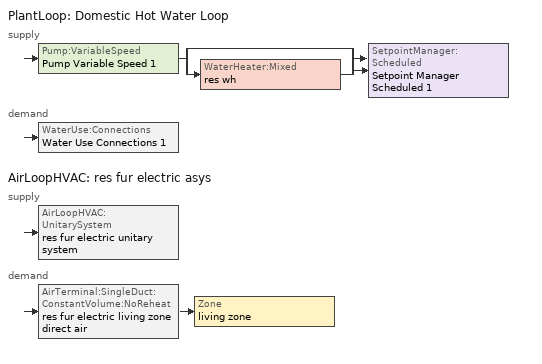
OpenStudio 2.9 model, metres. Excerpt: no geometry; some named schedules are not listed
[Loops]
PlantLoop 'Domestic Hot Water Loop'
 supply: Pump:VariableSpeed 'Pump Variable Speed 1' > split
  | bypass
  | WaterHeater:Mixed 'res wh'
  join > SetpointManager:Scheduled 'Setpoint Manager Scheduled 1'
 demand: WaterUse:Connections 'Water Use Connections 1'
AirLoopHVAC 'res fur electric asys'
 supply: AirLoopHVAC:UnitarySystem 'res fur electric unitary system'
 demand: AirTerminal:SingleDuct:ConstantVolume:NoReheat 'res fur electric living zone direct air' > Zone 'living zone'
[Sizing:Zone] Zone Cooling Design Supply Air Temperature Input Method=SupplyAirTemperature; Zone Cooling Design Supply Air Temperature {C}=14; Zone Cooling Design Supply Air Temperature Difference {deltaC}=11.11; Zone Heating Design Supply Air Temperature Input Method=SupplyAirTemperature; Zone Heating Design Supply Air Temperature {C}=40; Zone Heating Design Supply Air Temperature Difference {deltaC}=11.11; Zone Cooling Design Supply Air Humidity Ratio {kg-H2O/kg-air}=0.0085; Zone Heating Design Supply Air Humidity Ratio {kg-H2O/kg-air}=0.008; Cooling Design Air Flow Method=DesignDay; Heating Design Air Flow Method=DesignDay; Account for Dedicated Outdoor Air System=No; Dedicated Outdoor Air System Control Strategy=NeutralSupplyAir; Dedicated Outdoor Air Low Setpoint Temperature for Design {C}=autosize; Dedicated Outdoor Air High Setpoint Temperature for Design {C}=autosize
living zone; corridor zone; unfinished basement zone; res ds res fur electric asys ret air zone
[Zone equipment]
living zone: res fur electric living zone direct air, res room ac zone ptac
[PlantLoop]
Domestic Hot Water Loop: Glycol Concentration=0; Maximum Loop Flow Rate {m3/s}=0.01; Plant Loop Volume {m3}=0.003; Load Distribution Scheme=Optimal
[Sizing:Plant]
Domestic Hot Water Loop: Loop Type=Heating; Design Loop Exit Temperature {C}=52.6667; Loop Design Temperature Difference {deltaC}=5.55556; Sizing Option=NonCoincident; Zone Timesteps in Averaging Window=1; Coincident Sizing Factor Mode=None
[Pump:VariableSpeed]
Pump Variable Speed 1: Rated Flow Rate {m3/s}=0.01; Rated Pump Head {Pa}=1; Rated Power Consumption {W}=0; Motor Efficiency=1; Fraction of Motor Inefficiencies to Fluid Stream=0; Coefficient 1 of the Part Load Performance Curve=0; Coefficient 2 of the Part Load Performance Curve=1; Coefficient 3 of the Part Load Performance Curve=0; Coefficient 4 of the Part Load Performance Curve=0; Pump Control Type=Intermittent; Skin Loss Radiative Fraction=0.5; Design Power Sizing Method=PowerPerFlowPerPressure; Design Electric Power per Unit Flow Rate {W/(m3/s)}=348701.1; Design Shaft Power per Unit Flow Rate per Unit Head {W-s/m3-Pa}=1.28205; Design Minimum Flow Rate Fraction=0
[SetpointManager:Scheduled]
Setpoint Manager Scheduled 1: Control Variable=Temperature; Schedule=dhw temp
[WaterHeater:Mixed]
res wh: Tank Volume {m3}=0.136275; Setpoint Temperature Schedule=WH Setpoint Temp; Deadband Temperature Difference {deltaC}=2; Maximum Temperature Limit {C}=99; Heater Control Type=Cycle; Heater Maximum Capacity {W}=1318.82; Heater Minimum Capacity {W}=0; Heater Fuel Type=Electricity; Heater Thermal Efficiency=1; Off Cycle Parasitic Fuel Consumption Rate {W}=0; Off Cycle Parasitic Fuel Type=Electricity; Off Cycle Parasitic Heat Fraction to Tank=0; On Cycle Parasitic Fuel Consumption Rate {W}=0; On Cycle Parasitic Fuel Type=Electricity; On Cycle Parasitic Heat Fraction to Tank=0; Ambient Temperature Indicator=ThermalZone; Ambient Temperature Thermal Zone=unfinished basement zone; Off Cycle Loss Coefficient to Ambient Temperature {W/K}=1.16351; Off Cycle Loss Fraction to Thermal Zone=1; On Cycle Loss Coefficient to Ambient Temperature {W/K}=1.16351; On Cycle Loss Fraction to Thermal Zone=1; Use Side Effectiveness=1; Source Side Effectiveness=1; Use Side Design Flow Rate {m3/s}=autosize; Source Side Design Flow Rate {m3/s}=autosize; Indirect Water Heating Recovery Time {hr}=1.5; Source Side Flow Control Mode=IndirectHeatPrimarySetpoint
[WaterUse:Connections]
Water Use Connections 1: Water Use Equipment Name 1=res shower; Water Use Equipment Name 2=res sink; Water Use Equipment Name 3=res bath; Water Use Equipment Name 4=res shower dist=0.0; Water Use Equipment Name 5=res sink dist=0.0; Water Use Equipment Name 6=res bath dist=0.0; Water Use Equipment Name 7=res cw; Water Use Equipment Name 8=res dw
[WaterUse:Equipment:Definition]
Name | Peak Flow Rate {m3/s} | Target Temperature Schedule
res shower | 0.000549389 | res shower temperature schedule
res sink | 0.000424799 | res sink temperature schedule
res bath | 0.000859239 | res bath temperature schedule
res shower dist=0.0 | 0 | res shower temperature schedule
res sink dist=0.0 | 0 | res sink temperature schedule
res bath dist=0.0 | 0 | res bath temperature schedule
res cw | 0.000836541 | res cw temperature schedule
res dw | 0.000150198 | res dw temperature schedule
[OtherEquipment:Definition] Design Level Calculation Method=EquipmentLevel
Name | Design Level {W} | Fraction Latent | Fraction Radiant | Fraction Lost
res shower | 15798.9 | 0.487197 | 0 | 0
res sink | 4265.75 | 0.312222 | 0 | 0
res bath | 12674.5 | 0 | 0 | 0
res ds res fur electric asys SupSLkToLvEq; res ds res fur electric asys SupLatLkToLvEq; res ds res fur electric asys SupDCnToLvEq; res ds res fur electric asys SupDCnToAhEq; res ds res fur electric asys RetDCnToPlEq; res ds res fur electric asys RetDCnToAhEquip; res ds res fur electric asys SupSLkToAhEq; res ds res fur electric asys SupLatLkToAhEq; res ds res fur electric asys RetSLkEq; res ds res fur electric asys RetLatLkEq | 0
[Coil:Heating:Electric]
Name | Availability Schedule | Efficiency | Nominal Capacity {W}
res fur electric heating coil | Always On Discrete | 1 | 3392.65
res room ac always off heating coil | Always Off Discrete |  | 0
[Fan:OnOff] Availability Schedule=Always On Discrete; Motor Efficiency=1
Name | Fan Total Efficiency | Pressure Rise {Pa} | Maximum Flow Rate {m3/s} | Motor In Airstream Fraction | Fan Power Ratio Function of Speed Ratio Curve | Fan Efficiency Ratio Function of Speed Ratio Curve
res fur electric htg supply fan | 0.75 | 794.58 | 0.100546 | 1 | Fan On Off Power Curve | Fan On Off Efficiency Curve
res room ac living zone clg supply fan | 1 | 0 | 0.0813291 | 0 | Fan On Off Power Curve 1 | Fan On Off Efficiency Curve 1
[AirLoopHVAC:UnitarySystem]
res fur electric unitary system: Control Type=Load; Controlling Zone or Thermostat Location=living zone; Dehumidification Control Type=None; Availability Schedule=Always On Discrete; Supply Fan=res fur electric htg supply fan; Fan Placement=BlowThrough; Supply Air Fan Operating Mode Schedule=Always Off Discrete; Heating Coil=res fur electric heating coil; DX Heating Coil Sizing Ratio=1; Use DOAS DX Cooling Coil=No; DOAS DX Cooling Coil Leaving Minimum Air Temperature {C}=2; Latent Load Control=SensibleOnlyLoadControl; Supply Air Flow Rate Method During Cooling Operation=SupplyAirFlowRate; Supply Air Flow Rate During Cooling Operation {m3/s}=0; Supply Air Flow Rate Method During Heating Operation=SupplyAirFlowRate; Supply Air Flow Rate During Heating Operation {m3/s}=0.100541; Supply Air Flow Rate When No Cooling or Heating is Required {m3/s}=0; Maximum Supply Air Temperature {C}=48.8889; Maximum Outdoor Dry-Bulb Temperature for Supplemental Heater Operation {C}=21; Maximum Cycling Rate {cycles/hr}=2.5; Heat Pump Time Constant {s}=60; Fraction of On-Cycle Power Use=0.01; Heat Pump Fan Delay Time {s}=60; Ancilliary On-Cycle Electric Power {W}=0; Ancilliary Off-Cycle Electric Power {W}=0
[AirLoopHVAC]
res fur electric asys: Availability Schedule=Always On Discrete; Design Supply Air Flow Rate {m3/s}=0.100541
[Sizing:System]
res fur electric asys: Type of Load to Size On=Sensible; Design Outdoor Air Flow Rate {m3/s}=Autosize; Central Heating Maximum System Air Flow Ratio=0.3; Preheat Design Temperature {C}=7; Preheat Design Humidity Ratio {kg-H2O/kg-Air}=0.008; Precool Design Temperature {C}=12.8; Precool Design Humidity Ratio {kg-H2O/kg-Air}=0.008; Central Cooling Design Supply Air Temperature {C}=12.8; Central Heating Design Supply Air Temperature {C}=16.7; Sizing Option=NonCoincident; 100% Outdoor Air in Cooling=Yes; 100% Outdoor Air in Heating=Yes; Central Cooling Design Supply Air Humidity Ratio {kg-H2O/kg-Air}=0.0085; Central Heating Design Supply Air Humidity Ratio {kg-H2O/kg-Air}=0.008; Cooling Design Air Flow Method=DesignDay; Cooling Design Air Flow Rate {m3/s}=0; Heating Design Air Flow Method=DesignDay; Heating Design Air Flow Rate {m3/s}=0; System Outdoor Air Method=ZoneSum; Zone Maximum Outdoor Air Fraction=1; Cooling Supply Air Flow Rate Per Floor Area {m3/s-m2}=0.00996765; Cooling Fraction of Autosized Cooling Supply Air Flow Rate=1; Cooling Supply Air Flow Rate Per Unit Cooling Capacity {m3/s-W}=3.94755e-05; Heating Supply Air Flow Rate Per Floor Area {m3/s-m2}=0.00996765; Heating Fraction of Autosized Heating Supply Air Flow Rate=1; Heating Fraction of Autosized Cooling Supply Air Flow Rate=1; Heating Supply Air Flow Rate Per Unit Heating Capacity {m3/s-W}=3.15882e-05; Cooling Design Capacity Method=CoolingDesignCapacity; Cooling Design Capacity {W}=autosize; Cooling Design Capacity Per Floor Area {W/m2}=234.7; Fraction of Autosized Cooling Design Capacity=1; Heating Design Capacity Method=HeatingDesignCapacity; Heating Design Capacity {W}=autosize; Heating Design Capacity Per Floor Area {W/m2}=157; Fraction of Autosized Heating Design Capacity=1; Central Cooling Capacity Control Method=OnOff
[AirTerminal:SingleDuct:ConstantVolume:NoReheat]
res fur electric living zone direct air: Availability Schedule=Always On Discrete; Maximum Air Flow Rate {m3/s}=0.100541
[Coil:Cooling:DX:SingleSpeed]
res room ac cooling coil: Availability Schedule=Always On Discrete; Rated Total Cooling Capacity {W}=1731.56; Rated Sensible Heat Ratio=0.65; Rated COP {W/W}=3.13586; Rated Air Flow Rate {m3/s}=0.0724991; Rated Evaporator Fan Power Per Volume Flow Rate {W/(m3/s)}=773.3; Total Cooling Capacity Function of Temperature Curve=RoomAC-Cap-fT; Total Cooling Capacity Function of Flow Fraction Curve=RoomAC-Cap-fFF; Energy Input Ratio Function of Temperature Curve=RoomAC-EIR-fT; Energy Input Ratio Function of Flow Fraction Curve=RoomAC-EIR-fFF; Part Load Fraction Correlation Curve=RoomAC-PLF-fPLR; Condenser Type=AirCooled; Evaporative Condenser Effectiveness=0.9; Evaporative Condenser Air Flow Rate {m3/s}=Autosize; Evaporative Condenser Pump Rated Power Consumption {W}=Autosize; Crankcase Heater Capacity {W}=0; Maximum Outdoor Dry-Bulb Temperature for Crankcase Heater Operation {C}=10; Basin Heater Capacity {W/K}=0; Basin Heater Setpoint Temperature {C}=2
[ZoneHVAC:PackagedTerminalAirConditioner]
res room ac zone ptac: Availability Schedule=Always On Discrete; Supply Air Flow Rate During Cooling Operation {m3/s}=0.0813291; Supply Air Flow Rate During Heating Operation {m3/s}=1e-005; Supply Air Flow Rate When No Cooling or Heating is Needed {m3/s}=0; Outdoor Air Flow Rate During Cooling Operation {m3/s}=0; Outdoor Air Flow Rate During Heating Operation {m3/s}=0; Outdoor Air Flow Rate When No Cooling or Heating is Needed {m3/s}=0; Supply Air Fan=res room ac living zone clg supply fan; Heating Coil=res room ac always off heating coil; Cooling Coil=res room ac cooling coil; Fan Placement=DrawThrough; Supply Air Fan Operating Mode Schedule=Always Off Discrete
[ElectricEquipment:Definition] Design Level Calculation Method=EquipmentLevel
Name | Design Level {W} | Fraction Latent | Fraction Radiant | Fraction Lost
res cw | 9361.08 | 0 | 0.48 | 0.2
res dw | 14025.5 | 0.15 | 0.36 | 0.25
res infil_1 house fan; res infil_1 range fan; res infil_1 bath fan | 0 | 0 | 0 | 1
[EnergyManagementSystem:Sensor]
Name | Output Variable or Output Meter Index Key | Output Variable or Output Meter
res_ceil_fan_sched_val_sensor | res ceil fan schedule | Schedule Value
res_ceil_fan_tin_sensor; res_af_1_tin_s | living zone | Zone Mean Air Temperature
res_nv_pb_s |  | Site Outdoor Air Barometric Pressure
res_af_vw_s |  | Site Wind Speed
res_nv_wt_s |  | Site Outdoor Air Humidity Ratio
res_af_1_tt_s | living zone | Zone Outdoor Air Drybulb Temperature
res_nv_1_nva_s | res nv_1 avail schedule | Schedule Value
res_nv_1_sp_s | res nv_1 temp schedule | Schedule Value
res_ds_res_fur_electric_asys_fan_rtf_s | res fur electric htg supply fan | Fan Runtime Fraction
res_ds_res_fur_electric_asys_win_s | living zone | Zone Mean Air Humidity Ratio
res_ds_res_fur_electric_asys_ah_mfr_s | Node 18 | System Node Mass Flow Rate
res_ds_res_fur_electric_asys_ah_vfr_s | Node 18 | System Node Current Density Volume Flow Rate
res_ds_res_fur_electric_asys_ah_tt_s | Node 18 | System Node Temperature
res_ds_res_fur_electric_asys_ra_t_s | Node 21 | System Node Temperature
res_ds_res_fur_electric_asys_ah_wt_s | Node 18 | System Node Humidity Ratio
res_ds_res_fur_electric_asys_ra_w_s | Node 21 | System Node Humidity Ratio
res_ds_res_fur_electric_asys_ah_t_s | unfinished basement zone | Zone Air Temperature
res_ds_res_fur_electric_asys_ah_w_s | unfinished basement zone | Zone Mean Air Humidity Ratio
res_infil_1_range_sch_s | res mv_1 range exhaust schedule | Schedule Value
res_infil_1_bath_sch_s | res mv_1 bath exhaust schedule | Schedule Value
res_infil_1_dryer_sch_s | res mv_1 dryer exhaust schedule | Schedule Value
res_infil_1_wh_sch_s | Always On Discrete | Schedule Value
[EnergyManagementSystem:Actuator]
Name | Actuated Component | Actuated Component Type | Actuated Component Control Type
res_ceil_fan_sched_override | res ceil fan master | Schedule:Constant | Schedule Value
res_nv_1_flow_act | res nv_1 flow | Zone Infiltration | Air Exchange Flow Rate
res_ds_res_fur_electric_asys_SupSLkToLvEq_act | res ds res fur electric asys SupSLkToLvEq | OtherEquipment | Power Level
res_ds_res_fur_electric_asys_SupLatLkToLvEq_act | res ds res fur electric asys SupLatLkToLvEq | OtherEquipment | Power Level
res_ds_res_fur_electric_asys_SupDCnToLvEq_act | res ds res fur electric asys SupDCnToLvEq | OtherEquipment | Power Level
res_ds_res_fur_electric_asys_SupDCnToAhEq_act | res ds res fur electric asys SupDCnToAhEq | OtherEquipment | Power Level
res_ds_res_fur_electric_asys_RetDCnToPlEq_act | res ds res fur electric asys RetDCnToPlEq | OtherEquipment | Power Level
res_ds_res_fur_electric_asys_RetDCnToAhEquip_act | res ds res fur electric asys RetDCnToAhEquip | OtherEquipment | Power Level
res_ds_res_fur_electric_asys_SupSLkToAhEq_act | res ds res fur electric asys SupSLkToAhEq | OtherEquipment | Power Level
res_ds_res_fur_electric_asys_SupLatLkToAhEq_act | res ds res fur electric asys SupLatLkToAhEq | OtherEquipment | Power Level
res_ds_res_fur_electric_asys_RetSLkEq_act | res ds res fur electric asys RetSLkEq | OtherEquipment | Power Level
res_ds_res_fur_electric_asys_RetLatLkEq_act | res ds res fur electric asys RetLatLkEq | OtherEquipment | Power Level
res_ds_res_fur_electric_asys_AhToLivMix_act | res ds res fur electric asys AhToLivMix | ZoneMixing | Air Exchange Flow Rate
res_ds_res_fur_electric_asys_LivToAhMix_act | res ds res fur electric asys LivToAhMix | ZoneMixing | Air Exchange Flow Rate
res_infil_1_house_fan_act | res infil_1 house fan | ElectricEquipment | Electric Power Level
res_infil_1_range_fan_act | res infil_1 range fan | ElectricEquipment | Electric Power Level
res_infil_1_bath_fan_act | res infil_1 bath fan | ElectricEquipment | Electric Power Level
res_infil_1_flow_act | res infil_1 flow | Zone Infiltration | Air Exchange Flow Rate
[EnergyManagementSystem:Program]
res_ceil_fan_schedule_program: If res_ceil_fan_sched_val_sensor == 0; Set res_ceil_fan_sched_override = 0; ElseIf res_ceil_fan_tin_sensor < 22.167; Set res_ceil_fan_sched_override = 0; Else; Set res_ceil_fan_sched_override = 1; EndIf
res_nv_1_program: Set Tdiff = res_af_1_tin_s-res_af_1_tt_s; Set dT = (@Abs Tdiff); Set pt = (@RhFnTdbWPb res_af_1_tt_s res_nv_wt_s res_nv_pb_s); Set NVA = 2060.217815040007; Set Cs = 8.963020389461627e-05; Set Cw = 6.158219665777789e-05; Set MNV = 0.6292632576; Set MHR = 0.0115; Set MRH = 0.7; Set temp1 = (res_nv_1_nva_s*NVA); Set SGNV = temp1*((((Cs*dT)+(Cw*(res_af_vw_s^2)))^0.5)/1000); If (res_nv_wt_s<MHR) && (pt<MRH) && (res_af_1_tin_s>res_nv_1_sp_s); Set temp2 = (res_af_1_tin_s-res_nv_1_sp_s); Set NVadj1 = temp2/(res_af_1_tin_s-res_af_1_tt_s); Set NVadj2 = (@Min NVadj1 1); Set NVadj3 = (@Max NVadj2 0); Set NVadj = SGNV*NVadj3; Set res_nv_1_flow_act = (@Min NVadj MNV); Else; Set res_nv_1_flow_act = 0; EndIf
res_ds_res_fur_electric_asys_program: Set res_ds_res_fur_electric_asys_AhMfr = res_ds_res_fur_electric_asys_ah_mfr_s; Set res_ds_res_fur_electric_asys_FanRtf = res_ds_res_fur_electric_asys_fan_rtf_s; Set res_ds_res_fur_electric_asys_AhVfr = res_ds_res_fur_electric_asys_ah_vfr_s; Set res_ds_res_fur_electric_asys_AhTt = res_ds_res_fur_electric_asys_ah_tt_s; Set res_ds_res_fur_electric_asys_AhWt = res_ds_res_fur_electric_asys_ah_wt_s; Set res_ds_res_fur_electric_asys_RaT = res_ds_res_fur_electric_asys_ra_t_s; Set res_ds_res_fur_electric_asys_RaW = res_ds_res_fur_electric_asys_ra_w_s; Set res_ds_res_fur_electric_asys_AhT = res_ds_res_fur_electric_asys_ah_t_s; Set res_ds_res_fur_electric_asys_AhW = res_ds_res_fur_electric_asys_ah_w_s; Run res_ds_res_fur_electric_asys_lk_subrout; Set res_ds_res_fur_electric_asys_SupSLkToLvEq_act = res_ds_res_fur_electric_asys_SupSLkToLv; Set res_ds_res_fur_electric_asys_SupLatLkToLvEq_act = res_ds_res_fur_electric_asys_SupLatLkToLv; Set res_ds_res_fur_electric_asys_SupDCnToLvEq_act = res_ds_res_fur_electric_asys_SupDCnToLv; Set res_ds_res_fur_electric_asys_SupDCnToAhEq_act = res_ds_res_fur_electric_asys_SupDCnToAh; Set res_ds_res_fur_electric_asys_SupSLkToAhEq_act = res_ds_res_fur_electric_asys_SupSLkToAh; Set res_ds_res_fur_electric_asys_SupLatLkToAhEq_act = res_ds_res_fur_electric_asys_SupLatLkToAh; Set res_ds_res_fur_electric_asys_RetSLkEq_act = res_ds_res_fur_electric_asys_RetSLk; Set res_ds_res_fur_electric_asys_RetLatLkEq_act = res_ds_res_fur_electric_asys_RetLatLk; Set res_ds_res_fur_electric_asys_RetDCnToPlEq_act = res_ds_res_fur_electric_asys_RetDCnToPl; Set res_ds_res_fur_electric_asys_RetDCnToAhEquip_act = res_ds_res_fur_electric_asys_RetDCnToAh; Set res_ds_res_fur_electric_asys_AhToLivMix_act = res_ds_res_fur_electric_asys_AhToLiv; Set res_ds_res_fur_electric_asys_LivToAhMix_act = res_ds_res_fur_electric_asys_LivToAh
res_infil_1_program: Set p_m = 0.14; Set p_s = 0.22; Set s_m = 270; Set s_s = 370; Set z_m = 9.99744; Set z_s = 2.4384; Set f_t = (((s_m/z_m)^p_m)*((z_s/s_s)^p_s)); Set Tdiff = res_af_1_tin_s-res_af_1_tt_s; Set dT = @Abs Tdiff; Set c = 0.0554; Set Cs = 0.0532; Set Cw = 0.1589; Set n = 0.67; Set sft = (f_t*0.5); Set temp1 = ((c*Cw)*((sft*res_af_vw_s)^(2*n)))^2; Set Qn = (((c*Cs*(dT^n))^2)+temp1)^0.5; Set Tdiff = res_af_1_tin_s-res_af_1_tt_s; Set dT = @Abs Tdiff; Set QWHV = res_infil_1_wh_sch_s*0.0; Set Qrange = res_infil_1_range_sch_s*0.0472; Set Qdryer = res_infil_1_dryer_sch_s*0.0472; Set Qbath = res_infil_1_bath_sch_s*0.0354; Set QhpwhOut = 0; Set QhpwhIn = 0; Set QductsOut = 0; Set QductsIn = 0; Set QductsOut = QductsOut+res_ds_res_fur_electric_asys_lk_ret_fan_equiv; Set QductsIn = QductsIn+res_ds_res_fur_electric_asys_lk_sup_fan_equiv; Set Qout = Qrange+Qbath+Qdryer+QhpwhOut+QductsOut; Set Qin = QWHV+QhpwhIn+QductsIn; Set Qu = @Abs (Qout- Qin); Set Qb = (@Min Qout Qin); Set faneff_wh = 1; Set res_infil_1_house_fan_act = (QWHV*300)/faneff_wh*0; Set faneff_sp = 0.4719474432000001; Set res_infil_1_range_fan_act = (Qrange*300)/faneff_sp; Set res_infil_1_bath_fan_act = (Qbath*300)/faneff_sp; Set Q_acctd_for_elsewhere = QhpwhOut+QhpwhIn+QductsOut+QductsIn; Set res_infil_1_flow_act = (((Qu^2)+(Qn^2))^0.5)-Q_acctd_for_elsewhere; Set res_infil_1_flow_act = (@Max res_infil_1_flow_act 0)
[EnergyManagementSystem:ProgramCallingManager]
res ceil fan program calling manager: BeginTimestepBeforePredictor; res_ceil_fan_schedule_program
res af_1 program calling manager: BeginTimestepBeforePredictor; res_infil_1_program; res_nv_1_program
res ds res fur electric asys program calling manager: EndOfSystemTimestepAfterHVACReporting; res_ds_res_fur_electric_asys_program
[AirLoopHVAC:ReturnPlenum]
res fur electric asys return plenum: ThermalZone=res ds res fur electric asys ret air zone
[EnergyManagementSystem:Subroutine]
res_ds_res_fur_electric_asys_lk_subrout: Set f_sup = 0.09130869130869132; Set f_ret = 0.06673326673326675; Set f_OA = 0.0; Set oafrate = f_OA * res_ds_res_fur_electric_asys_AhVfr; Set suplkfrate = f_sup * res_ds_res_fur_electric_asys_AhVfr; Set retlkfrate = f_ret * res_ds_res_fur_electric_asys_AhVfr; Set res_ds_res_fur_electric_asys_AhToLiv = (@Abs (suplkfrate-retlkfrate-oafrate)); Set res_ds_res_fur_electric_asys_LivToAh = 0; Set res_ds_res_fur_electric_asys_lk_sup_fan_equiv = 0; Set res_ds_res_fur_electric_asys_lk_ret_fan_equiv = oafrate; If res_ds_res_fur_electric_asys_AhMfr>0; Set h_SA=(@HFnTdbW res_ds_res_fur_electric_asys_AhTt res_ds_res_fur_electric_asys_AhWt); Set h_AHZ=(@HFnTdbW res_ds_res_fur_electric_asys_AhT res_ds_res_fur_electric_asys_AhW); Set h_RA=(@HFnTdbW res_ds_res_fur_electric_asys_RaT res_ds_res_fur_electric_asys_RaW); Set h_fg=(@HfgAirFnWTdb res_ds_res_fur_electric_asys_AhWt res_ds_res_fur_electric_asys_AhTt); Set SALkQtot=f_sup*res_ds_res_fur_electric_asys_AhMfr*(h_RA-h_SA); Set temp1=h_fg*(res_ds_res_fur_electric_asys_RaW-res_ds_res_fur_electric_asys_AhWt); Set res_ds_res_fur_electric_asys_SupLatLkToLv = f_sup*res_ds_res_fur_electric_asys_AhMfr*temp1; Set res_ds_res_fur_electric_asys_SupSLkToLv = SALkQtot-res_ds_res_fur_electric_asys_SupLatLkToLv; Set eTm=(res_ds_res_fur_electric_asys_FanRtf/(res_ds_res_fur_electric_asys_AhMfr*1006.0))*20.169; Set eTm=0-eTm; Set temp4=res_ds_res_fur_electric_asys_AhT; Set tsup=temp4+((res_ds_res_fur_electric_asys_AhTt-res_ds_res_fur_electric_asys_AhT)*(@Exp eTm)); Set temp5=tsup-res_ds_res_fur_electric_asys_AhTt; Set res_ds_res_fur_electric_asys_SupDCnToLv = res_ds_res_fur_electric_asys_AhMfr*1006.0*temp5; Set res_ds_res_fur_electric_asys_SupDCnToAh = 0-res_ds_res_fur_electric_asys_SupDCnToLv; Set eTm=(res_ds_res_fur_electric_asys_FanRtf/(res_ds_res_fur_electric_asys_AhMfr*1006.0))*18.618; Set eTm=0-eTm; Set temp6=res_ds_res_fur_electric_asys_AhT; Set tret=temp6+((res_ds_res_fur_electric_asys_RaT-res_ds_res_fur_electric_asys_AhT)*(@Exp eTm)); Set temp7=tret-res_ds_res_fur_electric_asys_RaT; Set res_ds_res_fur_electric_asys_RetDCnToPl=res_ds_res_fur_electric_asys_AhMfr*1006.0*temp7; Set res_ds_res_fur_electric_asys_RetDCnToAh=0-res_ds_res_fur_electric_asys_RetDCnToPl; Set res_ds_res_fur_electric_asys_RetLatLk=0; Set temp2=(res_ds_res_fur_electric_asys_AhT-res_ds_res_fur_electric_asys_RaT); Set res_ds_res_fur_electric_asys_RetSLk=f_ret*res_ds_res_fur_electric_asys_AhMfr*1006.0*temp2; Set QtLkToAHZn=f_sup*res_ds_res_fur_electric_asys_AhMfr*(h_SA-h_AHZ); Set temp3=(res_ds_res_fur_electric_asys_AhWt-res_ds_res_fur_electric_asys_AhW); Set res_ds_res_fur_electric_asys_SupLatLkToAh=f_sup*res_ds_res_fur_electric_asys_AhMfr*h_fg; Set res_ds_res_fur_electric_asys_SupLatLkToAh=res_ds_res_fur_electric_asys_SupLatLkToAh*temp3; Set res_ds_res_fur_electric_asys_SupSLkToAh=QtLkToAHZn-res_ds_res_fur_electric_asys_SupLatLkToAh; Else; Set res_ds_res_fur_electric_asys_SupLatLkToLv=0; Set res_ds_res_fur_electric_asys_SupSLkToLv=0; Set res_ds_res_fur_electric_asys_SupDCnToLv=0; Set res_ds_res_fur_electric_asys_SupDCnToAh=0; Set res_ds_res_fur_electric_asys_RetDCnToPl=0; Set res_ds_res_fur_electric_asys_RetDCnToAh=0; Set res_ds_res_fur_electric_asys_RetLatLk=0; Set res_ds_res_fur_electric_asys_RetSLk=0; Set res_ds_res_fur_electric_asys_SupLatLkToAh=0; Set res_ds_res_fur_electric_asys_SupSLkToAh=0; EndIf
[Schedule:Ruleset]
Name | Default Day Schedule | Summer Design Day Schedule | Winter Design Day Schedule
res ceil fan schedule | Schedule Day 2
res nv_1 temp schedule | Schedule Day 66
res nv_1 avail schedule | Schedule Day 67
res mv_1 range exhaust schedule | Schedule Day 70 | res mv_1 range exhaust schedule summer design | res mv_1 range exhaust schedule winter design
res mv_1 bath exhaust schedule | Schedule Day 71 | res mv_1 bath exhaust schedule summer design | res mv_1 bath exhaust schedule winter design
res mv_1 dryer exhaust schedule | Schedule Day 72
[Schedule:Day]
Schedule Day 2; Schedule Day 66; Schedule Day 67; Schedule Day 70; res mv_1 range exhaust schedule winter design; Schedule Day 71; res mv_1 bath exhaust schedule winter design; Schedule Day 72: 24, 0, 0
res mv_1 range exhaust schedule summer design; res mv_1 bath exhaust schedule summer design: 24, 0, 1
[Schedule:Rule] Apply Monday=Yes; Apply Wednesday=Yes; Apply Friday=Yes
res ceil fan schedule allday rule1: Schedule Ruleset=res ceil fan schedule; Rule Order=11; Day Schedule=res ceil fan schedule allday1; Apply Sunday=Yes; Apply Tuesday=Yes; Apply Thursday=Yes; Apply Saturday=Yes; Date Specification Type=DateRange; Start Month=1; Start Day=1; End Month=1; End Day=31
res ceil fan schedule allday rule2: Schedule Ruleset=res ceil fan schedule; Rule Order=10; Day Schedule=res ceil fan schedule allday2; Apply Sunday=Yes; Apply Tuesday=Yes; Apply Thursday=Yes; Apply Saturday=Yes; Date Specification Type=DateRange; Start Month=2; Start Day=1; End Month=2; End Day=28
res ceil fan schedule allday rule3: Schedule Ruleset=res ceil fan schedule; Rule Order=9; Day Schedule=res ceil fan schedule allday3; Apply Sunday=Yes; Apply Tuesday=Yes; Apply Thursday=Yes; Apply Saturday=Yes; Date Specification Type=DateRange; Start Month=3; Start Day=1; End Month=3; End Day=31
res ceil fan schedule allday rule4: Schedule Ruleset=res ceil fan schedule; Rule Order=8; Day Schedule=res ceil fan schedule allday4; Apply Sunday=Yes; Apply Tuesday=Yes; Apply Thursday=Yes; Apply Saturday=Yes; Date Specification Type=DateRange; Start Month=4; Start Day=1; End Month=4; End Day=30
res ceil fan schedule allday rule5: Schedule Ruleset=res ceil fan schedule; Rule Order=7; Day Schedule=res ceil fan schedule allday5; Apply Sunday=Yes; Apply Tuesday=Yes; Apply Thursday=Yes; Apply Saturday=Yes; Date Specification Type=DateRange; Start Month=5; Start Day=1; End Month=5; End Day=31
res ceil fan schedule allday rule6: Schedule Ruleset=res ceil fan schedule; Rule Order=6; Day Schedule=res ceil fan schedule allday6; Apply Sunday=Yes; Apply Tuesday=Yes; Apply Thursday=Yes; Apply Saturday=Yes; Date Specification Type=DateRange; Start Month=6; Start Day=1; End Month=6; End Day=30
res ceil fan schedule allday rule7: Schedule Ruleset=res ceil fan schedule; Rule Order=5; Day Schedule=res ceil fan schedule allday7; Apply Sunday=Yes; Apply Tuesday=Yes; Apply Thursday=Yes; Apply Saturday=Yes; Date Specification Type=DateRange; Start Month=7; Start Day=1; End Month=7; End Day=31
res ceil fan schedule allday rule8: Schedule Ruleset=res ceil fan schedule; Rule Order=4; Day Schedule=res ceil fan schedule allday8; Apply Sunday=Yes; Apply Tuesday=Yes; Apply Thursday=Yes; Apply Saturday=Yes; Date Specification Type=DateRange; Start Month=8; Start Day=1; End Month=8; End Day=31
res ceil fan schedule allday rule9: Schedule Ruleset=res ceil fan schedule; Rule Order=3; Day Schedule=res ceil fan schedule allday9; Apply Sunday=Yes; Apply Tuesday=Yes; Apply Thursday=Yes; Apply Saturday=Yes; Date Specification Type=DateRange; Start Month=9; Start Day=1; End Month=9; End Day=30
res ceil fan schedule allday rule10: Schedule Ruleset=res ceil fan schedule; Rule Order=2; Day Schedule=res ceil fan schedule allday10; Apply Sunday=Yes; Apply Tuesday=Yes; Apply Thursday=Yes; Apply Saturday=Yes; Date Specification Type=DateRange; Start Month=10; Start Day=1; End Month=10; End Day=31
res ceil fan schedule allday rule11: Schedule Ruleset=res ceil fan schedule; Rule Order=1; Day Schedule=res ceil fan schedule allday11; Apply Sunday=Yes; Apply Tuesday=Yes; Apply Thursday=Yes; Apply Saturday=Yes; Date Specification Type=DateRange; Start Month=11; Start Day=1; End Month=11; End Day=30
res ceil fan schedule allday rule12: Schedule Ruleset=res ceil fan schedule; Rule Order=0; Day Schedule=res ceil fan schedule allday12; Apply Sunday=Yes; Apply Tuesday=Yes; Apply Thursday=Yes; Apply Saturday=Yes; Date Specification Type=DateRange; Start Month=12; Start Day=1; End Month=12; End Day=31
res nv_1 temp schedule allday rule1: Schedule Ruleset=res nv_1 temp schedule; Rule Order=11; Day Schedule=res nv_1 temp schedule allday1; Apply Sunday=Yes; Apply Tuesday=Yes; Apply Thursday=Yes; Apply Saturday=Yes; Date Specification Type=DateRange; Start Month=1; Start Day=1; End Month=1; End Day=31
res nv_1 temp schedule allday rule2: Schedule Ruleset=res nv_1 temp schedule; Rule Order=10; Day Schedule=res nv_1 temp schedule allday2; Apply Sunday=Yes; Apply Tuesday=Yes; Apply Thursday=Yes; Apply Saturday=Yes; Date Specification Type=DateRange; Start Month=2; Start Day=1; End Month=2; End Day=28
res nv_1 temp schedule allday rule3: Schedule Ruleset=res nv_1 temp schedule; Rule Order=9; Day Schedule=res nv_1 temp schedule allday3; Apply Sunday=Yes; Apply Tuesday=Yes; Apply Thursday=Yes; Apply Saturday=Yes; Date Specification Type=DateRange; Start Month=3; Start Day=1; End Month=3; End Day=31
res nv_1 temp schedule allday rule4: Schedule Ruleset=res nv_1 temp schedule; Rule Order=8; Day Schedule=res nv_1 temp schedule allday4; Apply Sunday=Yes; Apply Tuesday=Yes; Apply Thursday=Yes; Apply Saturday=Yes; Date Specification Type=DateRange; Start Month=4; Start Day=1; End Month=4; End Day=30
res nv_1 temp schedule allday rule5: Schedule Ruleset=res nv_1 temp schedule; Rule Order=7; Day Schedule=res nv_1 temp schedule allday5; Apply Sunday=Yes; Apply Tuesday=Yes; Apply Thursday=Yes; Apply Saturday=Yes; Date Specification Type=DateRange; Start Month=5; Start Day=1; End Month=5; End Day=31
res nv_1 temp schedule allday rule6: Schedule Ruleset=res nv_1 temp schedule; Rule Order=6; Day Schedule=res nv_1 temp schedule allday6; Apply Sunday=Yes; Apply Tuesday=Yes; Apply Thursday=Yes; Apply Saturday=Yes; Date Specification Type=DateRange; Start Month=6; Start Day=1; End Month=6; End Day=30
res nv_1 temp schedule allday rule7: Schedule Ruleset=res nv_1 temp schedule; Rule Order=5; Day Schedule=res nv_1 temp schedule allday7; Apply Sunday=Yes; Apply Tuesday=Yes; Apply Thursday=Yes; Apply Saturday=Yes; Date Specification Type=DateRange; Start Month=7; Start Day=1; End Month=7; End Day=31
res nv_1 temp schedule allday rule8: Schedule Ruleset=res nv_1 temp schedule; Rule Order=4; Day Schedule=res nv_1 temp schedule allday8; Apply Sunday=Yes; Apply Tuesday=Yes; Apply Thursday=Yes; Apply Saturday=Yes; Date Specification Type=DateRange; Start Month=8; Start Day=1; End Month=8; End Day=31
res nv_1 temp schedule allday rule9: Schedule Ruleset=res nv_1 temp schedule; Rule Order=3; Day Schedule=res nv_1 temp schedule allday9; Apply Sunday=Yes; Apply Tuesday=Yes; Apply Thursday=Yes; Apply Saturday=Yes; Date Specification Type=DateRange; Start Month=9; Start Day=1; End Month=9; End Day=30
res nv_1 temp schedule allday rule10: Schedule Ruleset=res nv_1 temp schedule; Rule Order=2; Day Schedule=res nv_1 temp schedule allday10; Apply Sunday=Yes; Apply Tuesday=Yes; Apply Thursday=Yes; Apply Saturday=Yes; Date Specification Type=DateRange; Start Month=10; Start Day=1; End Month=10; End Day=31
res nv_1 temp schedule allday rule11: Schedule Ruleset=res nv_1 temp schedule; Rule Order=1; Day Schedule=res nv_1 temp schedule allday11; Apply Sunday=Yes; Apply Tuesday=Yes; Apply Thursday=Yes; Apply Saturday=Yes; Date Specification Type=DateRange; Start Month=11; Start Day=1; End Month=11; End Day=30
res nv_1 temp schedule allday rule12: Schedule Ruleset=res nv_1 temp schedule; Rule Order=0; Day Schedule=res nv_1 temp schedule allday12; Apply Sunday=Yes; Apply Tuesday=Yes; Apply Thursday=Yes; Apply Saturday=Yes; Date Specification Type=DateRange; Start Month=12; Start Day=1; End Month=12; End Day=31
res nv_1 availability schedule allday ruleset1 on: Schedule Ruleset=res nv_1 avail schedule; Rule Order=11; Day Schedule=res nv_1 availability schedule allday1 on; Date Specification Type=DateRange; Start Month=1; Start Day=1; End Month=1; End Day=31
res nv_1 availability schedule allday ruleset2 on: Schedule Ruleset=res nv_1 avail schedule; Rule Order=10; Day Schedule=res nv_1 availability schedule allday1 on 1; Date Specification Type=DateRange; Start Month=2; Start Day=1; End Month=2; End Day=28
res nv_1 availability schedule allday ruleset3 on: Schedule Ruleset=res nv_1 avail schedule; Rule Order=9; Day Schedule=res nv_1 availability schedule allday1 on 2; Date Specification Type=DateRange; Start Month=3; Start Day=1; End Month=3; End Day=31
res nv_1 availability schedule allday ruleset4 on: Schedule Ruleset=res nv_1 avail schedule; Rule Order=8; Day Schedule=res nv_1 availability schedule allday1 on 3; Date Specification Type=DateRange; Start Month=4; Start Day=1; End Month=4; End Day=30
res nv_1 availability schedule allday ruleset5 on: Schedule Ruleset=res nv_1 avail schedule; Rule Order=7; Day Schedule=res nv_1 availability schedule allday1 on 4; Date Specification Type=DateRange; Start Month=5; Start Day=1; End Month=5; End Day=31
res nv_1 availability schedule allday ruleset6 on: Schedule Ruleset=res nv_1 avail schedule; Rule Order=6; Day Schedule=res nv_1 availability schedule allday1 on 5; Date Specification Type=DateRange; Start Month=6; Start Day=1; End Month=6; End Day=30
res nv_1 availability schedule allday ruleset7 on: Schedule Ruleset=res nv_1 avail schedule; Rule Order=5; Day Schedule=res nv_1 availability schedule allday1 on 6; Date Specification Type=DateRange; Start Month=7; Start Day=1; End Month=7; End Day=31
res nv_1 availability schedule allday ruleset8 on: Schedule Ruleset=res nv_1 avail schedule; Rule Order=4; Day Schedule=res nv_1 availability schedule allday1 on 7; Date Specification Type=DateRange; Start Month=8; Start Day=1; End Month=8; End Day=31
res nv_1 availability schedule allday ruleset9 on: Schedule Ruleset=res nv_1 avail schedule; Rule Order=3; Day Schedule=res nv_1 availability schedule allday1 on 8; Date Specification Type=DateRange; Start Month=9; Start Day=1; End Month=9; End Day=30
res nv_1 availability schedule allday ruleset10 on: Schedule Ruleset=res nv_1 avail schedule; Rule Order=2; Day Schedule=res nv_1 availability schedule allday1 on 9; Date Specification Type=DateRange; Start Month=10; Start Day=1; End Month=10; End Day=31
res nv_1 availability schedule allday ruleset11 on: Schedule Ruleset=res nv_1 avail schedule; Rule Order=1; Day Schedule=res nv_1 availability schedule allday1 on 10; Date Specification Type=DateRange; Start Month=11; Start Day=1; End Month=11; End Day=30
res nv_1 availability schedule allday ruleset12 on: Schedule Ruleset=res nv_1 avail schedule; Rule Order=0; Day Schedule=res nv_1 availability schedule allday1 on 11; Date Specification Type=DateRange; Start Month=12; Start Day=1; End Month=12; End Day=31
res mv_1 range exhaust schedule allday rule1: Schedule Ruleset=res mv_1 range exhaust schedule; Rule Order=11; Day Schedule=res mv_1 range exhaust schedule allday1; Apply Sunday=Yes; Apply Tuesday=Yes; Apply Thursday=Yes; Apply Saturday=Yes; Date Specification Type=DateRange; Start Month=1; Start Day=1; End Month=1; End Day=31
res mv_1 range exhaust schedule allday rule2: Schedule Ruleset=res mv_1 range exhaust schedule; Rule Order=10; Day Schedule=res mv_1 range exhaust schedule allday2; Apply Sunday=Yes; Apply Tuesday=Yes; Apply Thursday=Yes; Apply Saturday=Yes; Date Specification Type=DateRange; Start Month=2; Start Day=1; End Month=2; End Day=28
res mv_1 range exhaust schedule allday rule3: Schedule Ruleset=res mv_1 range exhaust schedule; Rule Order=9; Day Schedule=res mv_1 range exhaust schedule allday3; Apply Sunday=Yes; Apply Tuesday=Yes; Apply Thursday=Yes; Apply Saturday=Yes; Date Specification Type=DateRange; Start Month=3; Start Day=1; End Month=3; End Day=31
res mv_1 range exhaust schedule allday rule4: Schedule Ruleset=res mv_1 range exhaust schedule; Rule Order=8; Day Schedule=res mv_1 range exhaust schedule allday4; Apply Sunday=Yes; Apply Tuesday=Yes; Apply Thursday=Yes; Apply Saturday=Yes; Date Specification Type=DateRange; Start Month=4; Start Day=1; End Month=4; End Day=30
res mv_1 range exhaust schedule allday rule5: Schedule Ruleset=res mv_1 range exhaust schedule; Rule Order=7; Day Schedule=res mv_1 range exhaust schedule allday5; Apply Sunday=Yes; Apply Tuesday=Yes; Apply Thursday=Yes; Apply Saturday=Yes; Date Specification Type=DateRange; Start Month=5; Start Day=1; End Month=5; End Day=31
res mv_1 range exhaust schedule allday rule6: Schedule Ruleset=res mv_1 range exhaust schedule; Rule Order=6; Day Schedule=res mv_1 range exhaust schedule allday6; Apply Sunday=Yes; Apply Tuesday=Yes; Apply Thursday=Yes; Apply Saturday=Yes; Date Specification Type=DateRange; Start Month=6; Start Day=1; End Month=6; End Day=30
res mv_1 range exhaust schedule allday rule7: Schedule Ruleset=res mv_1 range exhaust schedule; Rule Order=5; Day Schedule=res mv_1 range exhaust schedule allday7; Apply Sunday=Yes; Apply Tuesday=Yes; Apply Thursday=Yes; Apply Saturday=Yes; Date Specification Type=DateRange; Start Month=7; Start Day=1; End Month=7; End Day=31
res mv_1 range exhaust schedule allday rule8: Schedule Ruleset=res mv_1 range exhaust schedule; Rule Order=4; Day Schedule=res mv_1 range exhaust schedule allday8; Apply Sunday=Yes; Apply Tuesday=Yes; Apply Thursday=Yes; Apply Saturday=Yes; Date Specification Type=DateRange; Start Month=8; Start Day=1; End Month=8; End Day=31
res mv_1 range exhaust schedule allday rule9: Schedule Ruleset=res mv_1 range exhaust schedule; Rule Order=3; Day Schedule=res mv_1 range exhaust schedule allday9; Apply Sunday=Yes; Apply Tuesday=Yes; Apply Thursday=Yes; Apply Saturday=Yes; Date Specification Type=DateRange; Start Month=9; Start Day=1; End Month=9; End Day=30
res mv_1 range exhaust schedule allday rule10: Schedule Ruleset=res mv_1 range exhaust schedule; Rule Order=2; Day Schedule=res mv_1 range exhaust schedule allday10; Apply Sunday=Yes; Apply Tuesday=Yes; Apply Thursday=Yes; Apply Saturday=Yes; Date Specification Type=DateRange; Start Month=10; Start Day=1; End Month=10; End Day=31
res mv_1 range exhaust schedule allday rule11: Schedule Ruleset=res mv_1 range exhaust schedule; Rule Order=1; Day Schedule=res mv_1 range exhaust schedule allday11; Apply Sunday=Yes; Apply Tuesday=Yes; Apply Thursday=Yes; Apply Saturday=Yes; Date Specification Type=DateRange; Start Month=11; Start Day=1; End Month=11; End Day=30
res mv_1 range exhaust schedule allday rule12: Schedule Ruleset=res mv_1 range exhaust schedule; Rule Order=0; Day Schedule=res mv_1 range exhaust schedule allday12; Apply Sunday=Yes; Apply Tuesday=Yes; Apply Thursday=Yes; Apply Saturday=Yes; Date Specification Type=DateRange; Start Month=12; Start Day=1; End Month=12; End Day=31
res mv_1 bath exhaust schedule allday rule1: Schedule Ruleset=res mv_1 bath exhaust schedule; Rule Order=11; Day Schedule=res mv_1 bath exhaust schedule allday1; Apply Sunday=Yes; Apply Tuesday=Yes; Apply Thursday=Yes; Apply Saturday=Yes; Date Specification Type=DateRange; Start Month=1; Start Day=1; End Month=1; End Day=31
res mv_1 bath exhaust schedule allday rule2: Schedule Ruleset=res mv_1 bath exhaust schedule; Rule Order=10; Day Schedule=res mv_1 bath exhaust schedule allday2; Apply Sunday=Yes; Apply Tuesday=Yes; Apply Thursday=Yes; Apply Saturday=Yes; Date Specification Type=DateRange; Start Month=2; Start Day=1; End Month=2; End Day=28
res mv_1 bath exhaust schedule allday rule3: Schedule Ruleset=res mv_1 bath exhaust schedule; Rule Order=9; Day Schedule=res mv_1 bath exhaust schedule allday3; Apply Sunday=Yes; Apply Tuesday=Yes; Apply Thursday=Yes; Apply Saturday=Yes; Date Specification Type=DateRange; Start Month=3; Start Day=1; End Month=3; End Day=31
res mv_1 bath exhaust schedule allday rule4: Schedule Ruleset=res mv_1 bath exhaust schedule; Rule Order=8; Day Schedule=res mv_1 bath exhaust schedule allday4; Apply Sunday=Yes; Apply Tuesday=Yes; Apply Thursday=Yes; Apply Saturday=Yes; Date Specification Type=DateRange; Start Month=4; Start Day=1; End Month=4; End Day=30
res mv_1 bath exhaust schedule allday rule5: Schedule Ruleset=res mv_1 bath exhaust schedule; Rule Order=7; Day Schedule=res mv_1 bath exhaust schedule allday5; Apply Sunday=Yes; Apply Tuesday=Yes; Apply Thursday=Yes; Apply Saturday=Yes; Date Specification Type=DateRange; Start Month=5; Start Day=1; End Month=5; End Day=31
res mv_1 bath exhaust schedule allday rule6: Schedule Ruleset=res mv_1 bath exhaust schedule; Rule Order=6; Day Schedule=res mv_1 bath exhaust schedule allday6; Apply Sunday=Yes; Apply Tuesday=Yes; Apply Thursday=Yes; Apply Saturday=Yes; Date Specification Type=DateRange; Start Month=6; Start Day=1; End Month=6; End Day=30
res mv_1 bath exhaust schedule allday rule7: Schedule Ruleset=res mv_1 bath exhaust schedule; Rule Order=5; Day Schedule=res mv_1 bath exhaust schedule allday7; Apply Sunday=Yes; Apply Tuesday=Yes; Apply Thursday=Yes; Apply Saturday=Yes; Date Specification Type=DateRange; Start Month=7; Start Day=1; End Month=7; End Day=31
res mv_1 bath exhaust schedule allday rule8: Schedule Ruleset=res mv_1 bath exhaust schedule; Rule Order=4; Day Schedule=res mv_1 bath exhaust schedule allday8; Apply Sunday=Yes; Apply Tuesday=Yes; Apply Thursday=Yes; Apply Saturday=Yes; Date Specification Type=DateRange; Start Month=8; Start Day=1; End Month=8; End Day=31
res mv_1 bath exhaust schedule allday rule9: Schedule Ruleset=res mv_1 bath exhaust schedule; Rule Order=3; Day Schedule=res mv_1 bath exhaust schedule allday9; Apply Sunday=Yes; Apply Tuesday=Yes; Apply Thursday=Yes; Apply Saturday=Yes; Date Specification Type=DateRange; Start Month=9; Start Day=1; End Month=9; End Day=30
res mv_1 bath exhaust schedule allday rule10: Schedule Ruleset=res mv_1 bath exhaust schedule; Rule Order=2; Day Schedule=res mv_1 bath exhaust schedule allday10; Apply Sunday=Yes; Apply Tuesday=Yes; Apply Thursday=Yes; Apply Saturday=Yes; Date Specification Type=DateRange; Start Month=10; Start Day=1; End Month=10; End Day=31
res mv_1 bath exhaust schedule allday rule11: Schedule Ruleset=res mv_1 bath exhaust schedule; Rule Order=1; Day Schedule=res mv_1 bath exhaust schedule allday11; Apply Sunday=Yes; Apply Tuesday=Yes; Apply Thursday=Yes; Apply Saturday=Yes; Date Specification Type=DateRange; Start Month=11; Start Day=1; End Month=11; End Day=30
res mv_1 bath exhaust schedule allday rule12: Schedule Ruleset=res mv_1 bath exhaust schedule; Rule Order=0; Day Schedule=res mv_1 bath exhaust schedule allday12; Apply Sunday=Yes; Apply Tuesday=Yes; Apply Thursday=Yes; Apply Saturday=Yes; Date Specification Type=DateRange; Start Month=12; Start Day=1; End Month=12; End Day=31
res mv_1 dryer exhaust schedule allday ruleset1: Schedule Ruleset=res mv_1 dryer exhaust schedule; Rule Order=6; Day Schedule=res mv_1 dryer exhaust schedule allday1; Apply Sunday=Yes; Apply Tuesday=Yes; Apply Thursday=Yes; Apply Saturday=Yes; Date Specification Type=SpecificDates; Specific Month 1=1; Specific Day 1=1; Specific Month 2=1; Specific Day 2=8; Specific Month 3=1; Specific Day 3=15; Specific Month 4=1; Specific Day 4=22; Specific Month 5=1; Specific Day 5=29; Specific Month 6=2; Specific Day 6=5; Specific Month 7=2; Specific Day 7=12; Specific Month 8=2; Specific Day 8=19; Specific Month 9=2; Specific Day 9=26; Specific Month 10=3; Specific Day 10=5; Specific Month 11=3; Specific Day 11=12; Specific Month 12=3; Specific Day 12=19; Specific Month 13=3; Specific Day 13=26; Specific Month 14=4; Specific Day 14=2; Specific Month 15=4; Specific Day 15=9; Specific Month 16=4; Specific Day 16=16; Specific Month 17=4; Specific Day 17=23; Specific Month 18=4; Specific Day 18=30; Specific Month 19=5; Specific Day 19=7; Specific Month 20=5; Specific Day 20=14; Specific Month 21=5; Specific Day 21=21; Specific Month 22=5; Specific Day 22=28; Specific Month 23=6; Specific Day 23=4; Specific Month 24=6; Specific Day 24=11; Specific Month 25=6; Specific Day 25=18; Specific Month 26=6; Specific Day 26=25; Specific Month 27=7; Specific Day 27=2; Specific Month 28=7; Specific Day 28=9; Specific Month 29=7; Specific Day 29=16; Specific Month 30=7; Specific Day 30=23; Specific Month 31=7; Specific Day 31=30; Specific Month 32=8; Specific Day 32=6; Specific Month 33=8; Specific Day 33=13; Specific Month 34=8; Specific Day 34=20; Specific Month 35=8; Specific Day 35=27; Specific Month 36=9; Specific Day 36=3; Specific Month 37=9; Specific Day 37=10; Specific Month 38=9; Specific Day 38=17; Specific Month 39=9; Specific Day 39=24; Specific Month 40=10; Specific Day 40=1; Specific Month 41=10; Specific Day 41=8; Specific Month 42=10; Specific Day 42=15; Specific Month 43=10; Specific Day 43=22; Specific Month 44=10; Specific Day 44=29; Specific Month 45=11; Specific Day 45=5; Specific Month 46=11; Specific Day 46=12; Specific Month 47=11; Specific Day 47=19; Specific Month 48=11; Specific Day 48=26; Specific Month 49=12; Specific Day 49=3; Specific Month 50=12; Specific Day 50=10; Specific Month 51=12; Specific Day 51=17; Specific Month 52=12; Specific Day 52=24; Specific Month 53=12; Specific Day 53=31
res mv_1 dryer exhaust schedule allday ruleset2: Schedule Ruleset=res mv_1 dryer exhaust schedule; Rule Order=5; Day Schedule=res mv_1 dryer exhaust schedule allday2; Apply Sunday=Yes; Apply Tuesday=Yes; Apply Thursday=Yes; Apply Saturday=Yes; Date Specification Type=SpecificDates; Specific Month 1=1; Specific Day 1=2; Specific Month 2=1; Specific Day 2=9; Specific Month 3=1; Specific Day 3=16; Specific Month 4=1; Specific Day 4=23; Specific Month 5=1; Specific Day 5=30; Specific Month 6=2; Specific Day 6=6; Specific Month 7=2; Specific Day 7=13; Specific Month 8=2; Specific Day 8=20; Specific Month 9=2; Specific Day 9=27; Specific Month 10=3; Specific Day 10=6; Specific Month 11=3; Specific Day 11=13; Specific Month 12=3; Specific Day 12=20; Specific Month 13=3; Specific Day 13=27; Specific Month 14=4; Specific Day 14=3; Specific Month 15=4; Specific Day 15=10; Specific Month 16=4; Specific Day 16=17; Specific Month 17=4; Specific Day 17=24; Specific Month 18=5; Specific Day 18=1; Specific Month 19=5; Specific Day 19=8; Specific Month 20=5; Specific Day 20=15; Specific Month 21=5; Specific Day 21=22; Specific Month 22=5; Specific Day 22=29; Specific Month 23=6; Specific Day 23=5; Specific Month 24=6; Specific Day 24=12; Specific Month 25=6; Specific Day 25=19; Specific Month 26=6; Specific Day 26=26; Specific Month 27=7; Specific Day 27=3; Specific Month 28=7; Specific Day 28=10; Specific Month 29=7; Specific Day 29=17; Specific Month 30=7; Specific Day 30=24; Specific Month 31=7; Specific Day 31=31; Specific Month 32=8; Specific Day 32=7; Specific Month 33=8; Specific Day 33=14; Specific Month 34=8; Specific Day 34=21; Specific Month 35=8; Specific Day 35=28; Specific Month 36=9; Specific Day 36=4; Specific Month 37=9; Specific Day 37=11; Specific Month 38=9; Specific Day 38=18; Specific Month 39=9; Specific Day 39=25; Specific Month 40=10; Specific Day 40=2; Specific Month 41=10; Specific Day 41=9; Specific Month 42=10; Specific Day 42=16; Specific Month 43=10; Specific Day 43=23; Specific Month 44=10; Specific Day 44=30; Specific Month 45=11; Specific Day 45=6; Specific Month 46=11; Specific Day 46=13; Specific Month 47=11; Specific Day 47=20; Specific Month 48=11; Specific Day 48=27; Specific Month 49=12; Specific Day 49=4; Specific Month 50=12; Specific Day 50=11; Specific Month 51=12; Specific Day 51=18; Specific Month 52=12; Specific Day 52=25
res mv_1 dryer exhaust schedule allday ruleset3: Schedule Ruleset=res mv_1 dryer exhaust schedule; Rule Order=4; Day Schedule=res mv_1 dryer exhaust schedule allday3; Apply Sunday=Yes; Apply Tuesday=Yes; Apply Thursday=Yes; Apply Saturday=Yes; Date Specification Type=SpecificDates; Specific Month 1=1; Specific Day 1=3; Specific Month 2=1; Specific Day 2=10; Specific Month 3=1; Specific Day 3=17; Specific Month 4=1; Specific Day 4=24; Specific Month 5=1; Specific Day 5=31; Specific Month 6=2; Specific Day 6=7; Specific Month 7=2; Specific Day 7=14; Specific Month 8=2; Specific Day 8=21; Specific Month 9=2; Specific Day 9=28; Specific Month 10=3; Specific Day 10=7; Specific Month 11=3; Specific Day 11=14; Specific Month 12=3; Specific Day 12=21; Specific Month 13=3; Specific Day 13=28; Specific Month 14=4; Specific Day 14=4; Specific Month 15=4; Specific Day 15=11; Specific Month 16=4; Specific Day 16=18; Specific Month 17=4; Specific Day 17=25; Specific Month 18=5; Specific Day 18=2; Specific Month 19=5; Specific Day 19=9; Specific Month 20=5; Specific Day 20=16; Specific Month 21=5; Specific Day 21=23; Specific Month 22=5; Specific Day 22=30; Specific Month 23=6; Specific Day 23=6; Specific Month 24=6; Specific Day 24=13; Specific Month 25=6; Specific Day 25=20; Specific Month 26=6; Specific Day 26=27; Specific Month 27=7; Specific Day 27=4; Specific Month 28=7; Specific Day 28=11; Specific Month 29=7; Specific Day 29=18; Specific Month 30=7; Specific Day 30=25; Specific Month 31=8; Specific Day 31=1; Specific Month 32=8; Specific Day 32=8; Specific Month 33=8; Specific Day 33=15; Specific Month 34=8; Specific Day 34=22; Specific Month 35=8; Specific Day 35=29; Specific Month 36=9; Specific Day 36=5; Specific Month 37=9; Specific Day 37=12; Specific Month 38=9; Specific Day 38=19; Specific Month 39=9; Specific Day 39=26; Specific Month 40=10; Specific Day 40=3; Specific Month 41=10; Specific Day 41=10; Specific Month 42=10; Specific Day 42=17; Specific Month 43=10; Specific Day 43=24; Specific Month 44=10; Specific Day 44=31; Specific Month 45=11; Specific Day 45=7; Specific Month 46=11; Specific Day 46=14; Specific Month 47=11; Specific Day 47=21; Specific Month 48=11; Specific Day 48=28; Specific Month 49=12; Specific Day 49=5; Specific Month 50=12; Specific Day 50=12; Specific Month 51=12; Specific Day 51=19; Specific Month 52=12; Specific Day 52=26
res mv_1 dryer exhaust schedule allday ruleset4: Schedule Ruleset=res mv_1 dryer exhaust schedule; Rule Order=3; Day Schedule=res mv_1 dryer exhaust schedule allday4; Apply Sunday=Yes; Apply Tuesday=Yes; Apply Thursday=Yes; Apply Saturday=Yes; Date Specification Type=SpecificDates; Specific Month 1=1; Specific Day 1=4; Specific Month 2=1; Specific Day 2=11; Specific Month 3=1; Specific Day 3=18; Specific Month 4=1; Specific Day 4=25; Specific Month 5=2; Specific Day 5=1; Specific Month 6=2; Specific Day 6=8; Specific Month 7=2; Specific Day 7=15; Specific Month 8=2; Specific Day 8=22; Specific Month 9=3; Specific Day 9=1; Specific Month 10=3; Specific Day 10=8; Specific Month 11=3; Specific Day 11=15; Specific Month 12=3; Specific Day 12=22; Specific Month 13=3; Specific Day 13=29; Specific Month 14=4; Specific Day 14=5; Specific Month 15=4; Specific Day 15=12; Specific Month 16=4; Specific Day 16=19; Specific Month 17=4; Specific Day 17=26; Specific Month 18=5; Specific Day 18=3; Specific Month 19=5; Specific Day 19=10; Specific Month 20=5; Specific Day 20=17; Specific Month 21=5; Specific Day 21=24; Specific Month 22=5; Specific Day 22=31; Specific Month 23=6; Specific Day 23=7; Specific Month 24=6; Specific Day 24=14; Specific Month 25=6; Specific Day 25=21; Specific Month 26=6; Specific Day 26=28; Specific Month 27=7; Specific Day 27=5; Specific Month 28=7; Specific Day 28=12; Specific Month 29=7; Specific Day 29=19; Specific Month 30=7; Specific Day 30=26; Specific Month 31=8; Specific Day 31=2; Specific Month 32=8; Specific Day 32=9; Specific Month 33=8; Specific Day 33=16; Specific Month 34=8; Specific Day 34=23; Specific Month 35=8; Specific Day 35=30; Specific Month 36=9; Specific Day 36=6; Specific Month 37=9; Specific Day 37=13; Specific Month 38=9; Specific Day 38=20; Specific Month 39=9; Specific Day 39=27; Specific Month 40=10; Specific Day 40=4; Specific Month 41=10; Specific Day 41=11; Specific Month 42=10; Specific Day 42=18; Specific Month 43=10; Specific Day 43=25; Specific Month 44=11; Specific Day 44=1; Specific Month 45=11; Specific Day 45=8; Specific Month 46=11; Specific Day 46=15; Specific Month 47=11; Specific Day 47=22; Specific Month 48=11; Specific Day 48=29; Specific Month 49=12; Specific Day 49=6; Specific Month 50=12; Specific Day 50=13; Specific Month 51=12; Specific Day 51=20; Specific Month 52=12; Specific Day 52=27
res mv_1 dryer exhaust schedule allday ruleset5: Schedule Ruleset=res mv_1 dryer exhaust schedule; Rule Order=2; Day Schedule=res mv_1 dryer exhaust schedule allday5; Apply Sunday=Yes; Apply Tuesday=Yes; Apply Thursday=Yes; Apply Saturday=Yes; Date Specification Type=SpecificDates; Specific Month 1=1; Specific Day 1=5; Specific Month 2=1; Specific Day 2=12; Specific Month 3=1; Specific Day 3=19; Specific Month 4=1; Specific Day 4=26; Specific Month 5=2; Specific Day 5=2; Specific Month 6=2; Specific Day 6=9; Specific Month 7=2; Specific Day 7=16; Specific Month 8=2; Specific Day 8=23; Specific Month 9=3; Specific Day 9=2; Specific Month 10=3; Specific Day 10=9; Specific Month 11=3; Specific Day 11=16; Specific Month 12=3; Specific Day 12=23; Specific Month 13=3; Specific Day 13=30; Specific Month 14=4; Specific Day 14=6; Specific Month 15=4; Specific Day 15=13; Specific Month 16=4; Specific Day 16=20; Specific Month 17=4; Specific Day 17=27; Specific Month 18=5; Specific Day 18=4; Specific Month 19=5; Specific Day 19=11; Specific Month 20=5; Specific Day 20=18; Specific Month 21=5; Specific Day 21=25; Specific Month 22=6; Specific Day 22=1; Specific Month 23=6; Specific Day 23=8; Specific Month 24=6; Specific Day 24=15; Specific Month 25=6; Specific Day 25=22; Specific Month 26=6; Specific Day 26=29; Specific Month 27=7; Specific Day 27=6; Specific Month 28=7; Specific Day 28=13; Specific Month 29=7; Specific Day 29=20; Specific Month 30=7; Specific Day 30=27; Specific Month 31=8; Specific Day 31=3; Specific Month 32=8; Specific Day 32=10; Specific Month 33=8; Specific Day 33=17; Specific Month 34=8; Specific Day 34=24; Specific Month 35=8; Specific Day 35=31; Specific Month 36=9; Specific Day 36=7; Specific Month 37=9; Specific Day 37=14; Specific Month 38=9; Specific Day 38=21; Specific Month 39=9; Specific Day 39=28; Specific Month 40=10; Specific Day 40=5; Specific Month 41=10; Specific Day 41=12; Specific Month 42=10; Specific Day 42=19; Specific Month 43=10; Specific Day 43=26; Specific Month 44=11; Specific Day 44=2; Specific Month 45=11; Specific Day 45=9; Specific Month 46=11; Specific Day 46=16; Specific Month 47=11; Specific Day 47=23; Specific Month 48=11; Specific Day 48=30; Specific Month 49=12; Specific Day 49=7; Specific Month 50=12; Specific Day 50=14; Specific Month 51=12; Specific Day 51=21; Specific Month 52=12; Specific Day 52=28
[Schedule:Constant]
Name | Value
dhw temp; WH Setpoint Temp | 52.6667
Always On Discrete; res ceil fan master | 1
res shower temperature schedule; res sink temperature schedule; res bath temperature schedule | 43.3333
Always Off Discrete | 0
res cw temperature schedule | 33.6111
res dw temperature schedule | 51.6667
[Curve:Exponent] Coefficient1 Constant=1; Coefficient2 Constant=0; Coefficient3 Constant=0; Minimum Value of x=0; Maximum Value of x=1
Fan On Off Power Curve; Fan On Off Power Curve 1
[Curve:Cubic] Coefficient1 Constant=1; Coefficient2 x=0; Coefficient3 x**2=0; Coefficient4 x**3=0; Minimum Value of x=0; Maximum Value of x=1
Fan On Off Efficiency Curve; Fan On Off Efficiency Curve 1
[Curve:Biquadratic] Minimum Value of x=0; Maximum Value of x=100; Minimum Value of y=0; Maximum Value of y=100
Name | Coefficient1 Constant | Coefficient2 x | Coefficient3 x**2 | Coefficient4 y | Coefficient5 y**2 | Coefficient6 x*y
RoomAC-Cap-fT | 0.6405 | 0.01568 | 0.0004531 | 0.001615 | -0.0001825 | 6.614e-05
RoomAC-EIR-fT | 2.287 | -0.1732 | 0.004745 | 0.01662 | 0.000484 | -0.001306
[Curve:Quadratic] Coefficient3 x**2=0; Minimum Value of x=0; Minimum Curve Output=0
Name | Coefficient1 Constant | Coefficient2 x | Maximum Value of x | Maximum Curve Output
RoomAC-Cap-fFF | 0.887 | 0.1128 | 2 | 2
RoomAC-EIR-fFF | 1.763 | -0.6081 | 2 | 2
RoomAC-PLF-fPLR | 0.78 | 0.22 | 1 | 1
